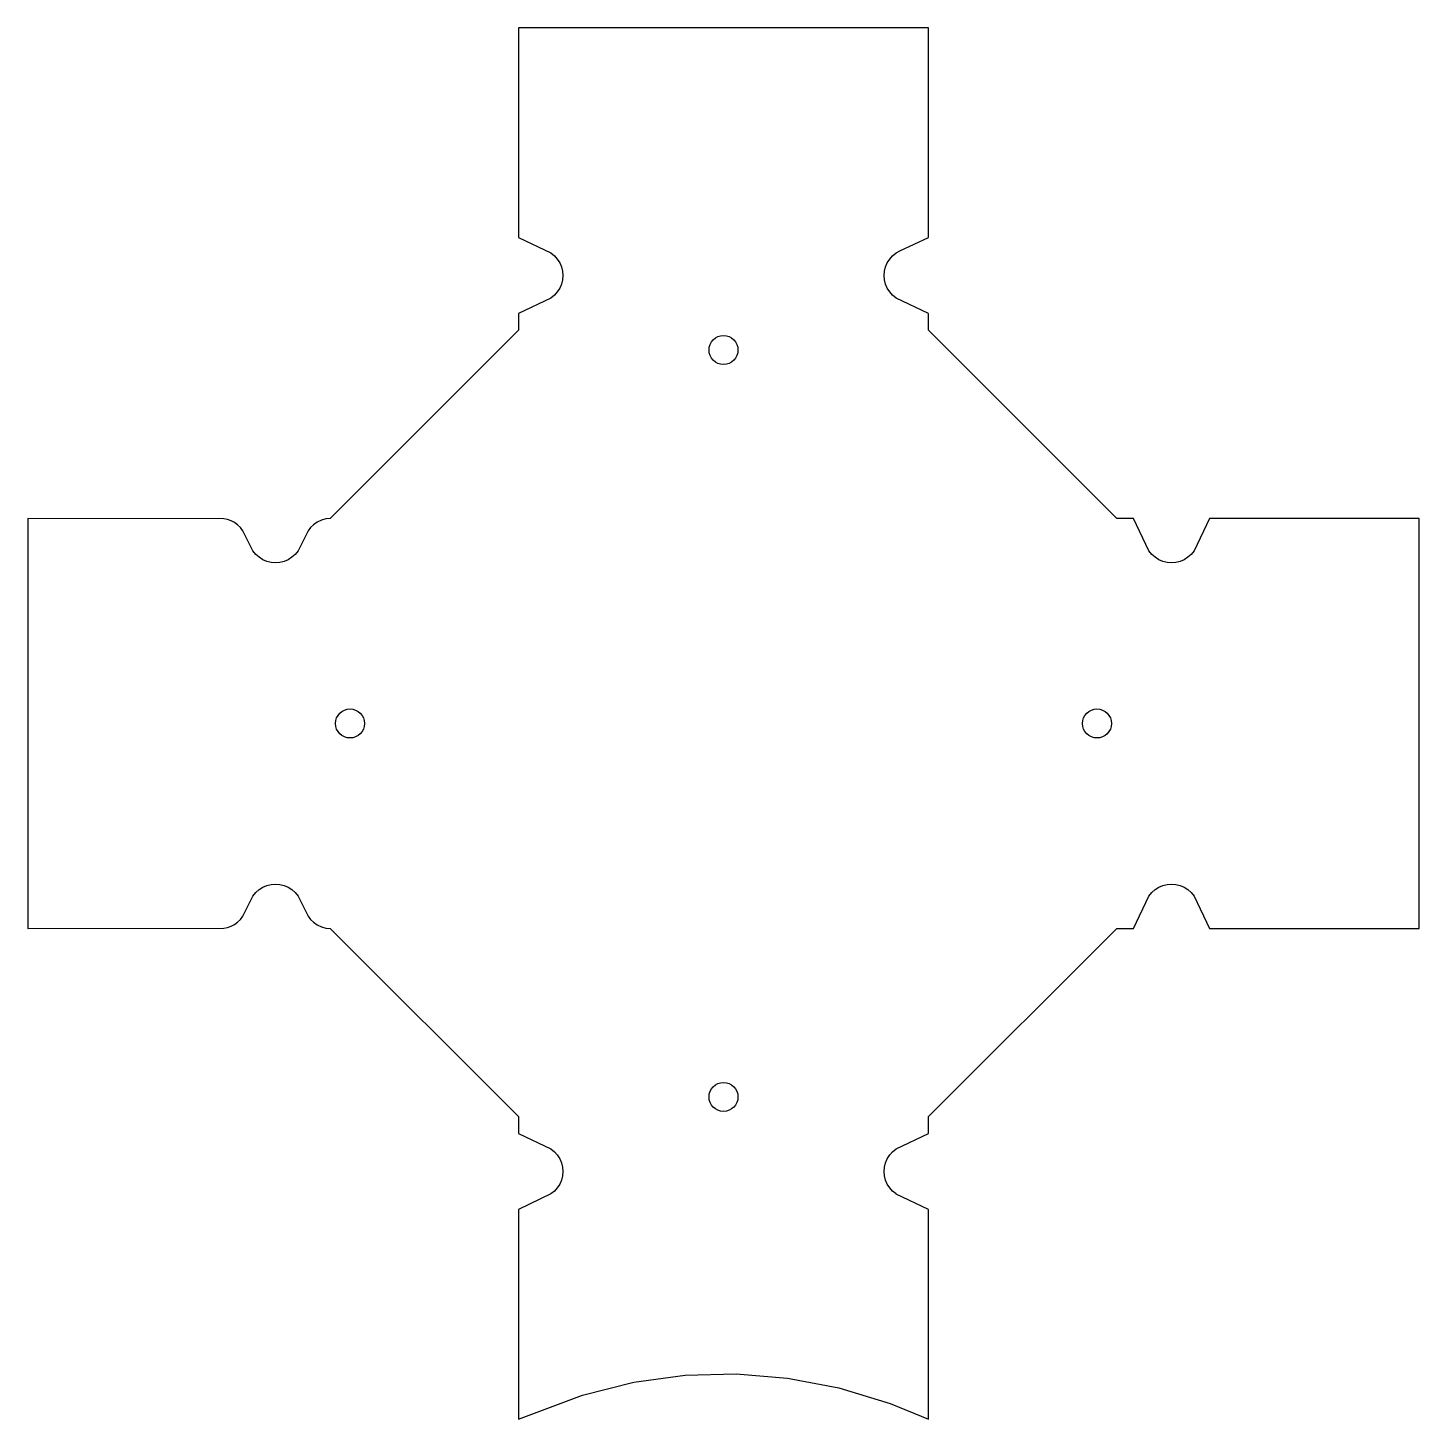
# Model space of a CAD drawing. Header units: millimetres. Extents: x -76 to 76, y -76 to 76.
import ezdxf

# ---------------------------------------------------------------- set-up
doc = ezdxf.new("R2010")
doc.units = ezdxf.units.MM
doc.layers.add('1', color=7, linetype='CONTINUOUS')

msp = doc.modelspace()

# ---------------------------------------------------------------- linework, layer by layer
at = {"layer": '1', "color": 0}
for p, q in [((22.51, 76.366), (-22.51, 76.366)), ((-22.51, 76.366), (-22.51, 53.35)), ((22.51, 53.35), (22.51, 76.366)), ((-22.51, 53.35), (-18.957, 51.659)), ((19.352, 51.882), (22.51, 53.35)), ((-18.957, 51.659), (-18.942, 51.65)), ((-18.942, 51.65), (-18.565, 51.346)), ((-18.565, 51.346), (-18.241, 50.985)), ((-18.241, 50.985), (-17.982, 50.578)), ((-17.982, 50.578), (-17.79, 50.131)), ((17.79, 50.131), (17.982, 50.578)), ((17.982, 50.578), (18.241, 50.985)), ((18.241, 50.985), (18.565, 51.346)), ((18.565, 51.346), (18.942, 51.65)), ((18.942, 51.65), (19.352, 51.882)), ((-17.79, 50.131), (-17.673, 49.661)), ((-17.673, 49.661), (-17.634, 49.177)), ((-17.634, 49.177), (-17.673, 48.694)), ((17.634, 49.179), (17.673, 49.661)), ((17.673, 48.695), (17.634, 49.179)), ((17.673, 49.661), (17.79, 50.131)), ((-18.241, 47.371), (-18.566, 47.009)), ((-17.982, 47.778), (-18.241, 47.371)), ((-17.791, 48.223), (-17.982, 47.778)), ((-17.673, 48.694), (-17.791, 48.223)), ((17.791, 48.223), (17.673, 48.695)), ((17.982, 47.778), (17.791, 48.223)), ((18.241, 47.371), (17.982, 47.778)), ((18.565, 47.01), (18.241, 47.371)), ((-18.942, 46.706), (-22.51, 45.006)), ((-18.566, 47.009), (-18.942, 46.706)), ((18.942, 46.706), (18.565, 47.01)), ((18.957, 46.697), (18.942, 46.706)), ((22.51, 45.006), (18.957, 46.697)), ((-22.51, 45.006), (-22.51, 43.16)), ((22.51, 43.16), (22.51, 45.006)), ((-22.51, 43.16), (-43.16, 22.51)), ((43.16, 22.51), (22.51, 43.16)), ((-54.856, 22.481), (-76.366, 22.51)), ((-76.366, 22.51), (-76.366, -22.51)), ((-54.448, 22.395), (-54.856, 22.481)), ((-54.056, 22.253), (-54.448, 22.395)), ((-53.688, 22.06), (-54.056, 22.253)), ((-53.35, 21.817), (-53.688, 22.06)), ((-53.03, 21.508), (-53.35, 21.817)), ((-52.758, 21.156), (-53.03, 21.508)), ((-45.326, 21.509), (-45.598, 21.156)), ((-45.006, 21.818), (-45.326, 21.509)), ((-44.594, 22.105), (-45.006, 21.818)), ((-44.14, 22.319), (-44.594, 22.105)), ((-43.656, 22.456), (-44.14, 22.319)), ((-43.16, 22.51), (-43.656, 22.456)), ((45.006, 22.51), (43.16, 22.51)), ((46.706, 18.942), (45.006, 22.51)), ((53.35, 22.51), (51.659, 18.957)), ((76.366, 22.51), (53.35, 22.51)), ((76.366, -22.51), (76.366, 22.51)), ((-51.651, 18.943), (-52.758, 21.156)), ((-45.598, 21.156), (-46.706, 18.942)), ((-51.347, 18.566), (-51.651, 18.943)), ((-50.985, 18.241), (-51.347, 18.566)), ((-47.01, 18.565), (-47.371, 18.241)), ((-46.706, 18.942), (-47.01, 18.565)), ((47.009, 18.566), (46.706, 18.942)), ((47.371, 18.241), (47.009, 18.566)), ((51.346, 18.565), (50.985, 18.241)), ((51.65, 18.942), (51.346, 18.565)), ((51.659, 18.957), (51.65, 18.942)), ((-50.578, 17.982), (-50.985, 18.241)), ((-50.133, 17.791), (-50.578, 17.982)), ((-49.661, 17.673), (-50.133, 17.791)), ((-49.178, 17.634), (-49.661, 17.673)), ((-48.695, 17.673), (-49.178, 17.634)), ((-48.223, 17.791), (-48.695, 17.673)), ((-47.778, 17.982), (-48.223, 17.791)), ((-47.371, 18.241), (-47.778, 17.982)), ((47.778, 17.982), (47.371, 18.241)), ((48.223, 17.791), (47.778, 17.982)), ((48.695, 17.673), (48.223, 17.791)), ((49.178, 17.634), (48.695, 17.673)), ((49.661, 17.673), (49.178, 17.634)), ((50.133, 17.791), (49.661, 17.673)), ((50.578, 17.982), (50.133, 17.791)), ((50.985, 18.241), (50.578, 17.982)), ((-51.347, -18.566), (-50.985, -18.241)), ((-50.985, -18.241), (-50.578, -17.982)), ((-50.578, -17.982), (-50.133, -17.791)), ((-50.133, -17.791), (-49.661, -17.673)), ((-49.661, -17.673), (-49.178, -17.634)), ((-49.178, -17.634), (-48.695, -17.673)), ((-48.695, -17.673), (-48.223, -17.791)), ((-48.223, -17.791), (-47.778, -17.982)), ((-47.778, -17.982), (-47.371, -18.241)), ((-47.371, -18.241), (-47.009, -18.566)), ((47.009, -18.566), (47.371, -18.241)), ((47.371, -18.241), (47.778, -17.982)), ((47.778, -17.982), (48.223, -17.791)), ((48.223, -17.791), (48.695, -17.673)), ((48.695, -17.673), (49.178, -17.634)), ((49.178, -17.634), (49.661, -17.673)), ((49.661, -17.673), (50.133, -17.791)), ((50.133, -17.791), (50.578, -17.982)), ((50.578, -17.982), (50.985, -18.241)), ((50.985, -18.241), (51.347, -18.566)), ((-52.758, -21.156), (-51.651, -18.943)), ((-51.651, -18.943), (-51.347, -18.566)), ((-47.009, -18.566), (-46.705, -18.943)), ((-46.705, -18.943), (-45.598, -21.157)), ((45.006, -22.51), (46.697, -18.957)), ((46.697, -18.957), (46.705, -18.943)), ((46.705, -18.943), (47.009, -18.566)), ((51.347, -18.566), (51.65, -18.942)), ((51.65, -18.942), (53.35, -22.51)), ((-53.03, -21.508), (-52.758, -21.156)), ((-45.598, -21.157), (-45.326, -21.509)), ((-76.366, -22.51), (-54.856, -22.481)), ((-54.856, -22.481), (-54.448, -22.395)), ((-54.448, -22.395), (-54.056, -22.253)), ((-54.056, -22.253), (-53.688, -22.06)), ((-53.688, -22.06), (-53.35, -21.817)), ((-53.35, -21.817), (-53.03, -21.508)), ((-45.326, -21.509), (-45.006, -21.818)), ((-45.006, -21.818), (-44.594, -22.105)), ((-44.594, -22.105), (-44.14, -22.319)), ((-44.14, -22.319), (-43.656, -22.456)), ((-43.656, -22.456), (-43.16, -22.51)), ((-43.16, -22.51), (-22.51, -43.16)), ((22.51, -43.16), (43.16, -22.51)), ((43.16, -22.51), (45.006, -22.51)), ((53.35, -22.51), (76.366, -22.51)), ((-22.51, -43.16), (-22.51, -45.006)), ((22.51, -45.006), (22.51, -43.16)), ((-22.51, -45.006), (-18.957, -46.697)), ((18.942, -46.706), (22.51, -45.006)), ((-18.957, -46.697), (-18.942, -46.706)), ((-18.942, -46.706), (-18.565, -47.01)), ((-18.565, -47.01), (-18.241, -47.371)), ((18.241, -47.371), (18.565, -47.01)), ((18.565, -47.01), (18.942, -46.706)), ((-18.241, -47.371), (-17.982, -47.778)), ((-17.982, -47.778), (-17.79, -48.225)), ((-17.79, -48.225), (-17.673, -48.695)), ((-17.673, -48.695), (-17.634, -49.179)), ((17.634, -49.177), (17.673, -48.695)), ((17.673, -48.695), (17.79, -48.225)), ((17.79, -48.225), (17.982, -47.778)), ((17.982, -47.778), (18.241, -47.371)), ((-17.791, -50.133), (-17.982, -50.578)), ((-17.673, -49.662), (-17.791, -50.133)), ((-17.634, -49.179), (-17.673, -49.662)), ((17.673, -49.661), (17.634, -49.177)), ((17.791, -50.133), (17.673, -49.661)), ((17.982, -50.578), (17.791, -50.133)), ((-18.942, -51.65), (-22.51, -53.35)), ((-18.566, -51.347), (-18.942, -51.65)), ((-18.241, -50.985), (-18.566, -51.347)), ((-17.982, -50.578), (-18.241, -50.985)), ((18.241, -50.985), (17.982, -50.578)), ((18.565, -51.346), (18.241, -50.985)), ((18.942, -51.65), (18.565, -51.346)), ((18.957, -51.659), (18.942, -51.65)), ((22.51, -53.35), (18.957, -51.659)), ((-22.51, -53.35), (-22.51, -76.371)), ((22.51, -76.37), (22.51, -53.35)), ((-9.84, -72.323), (-4.216, -71.542)), ((-4.216, -71.542), (1.406, -71.386)), ((1.406, -71.386), (7.029, -71.854)), ((-15.465, -73.729), (-9.84, -72.323)), ((7.029, -71.854), (12.653, -72.948)), ((12.653, -72.948), (18.278, -74.667)), ((-22.51, -76.371), (-15.465, -73.728)), ((-15.465, -73.728), (-15.465, -73.729)), ((18.278, -74.667), (18.278, -74.666)), ((18.278, -74.666), (22.51, -76.37))]:
    msp.add_line(p, q, dxfattribs=at)
for centre in [(0, 40.999), (-40.999, 0), (40.999, 0), (0, -40.999)]:
    msp.add_circle(centre, 1.59, dxfattribs=at)

doc.saveas('drawing.dxf')
